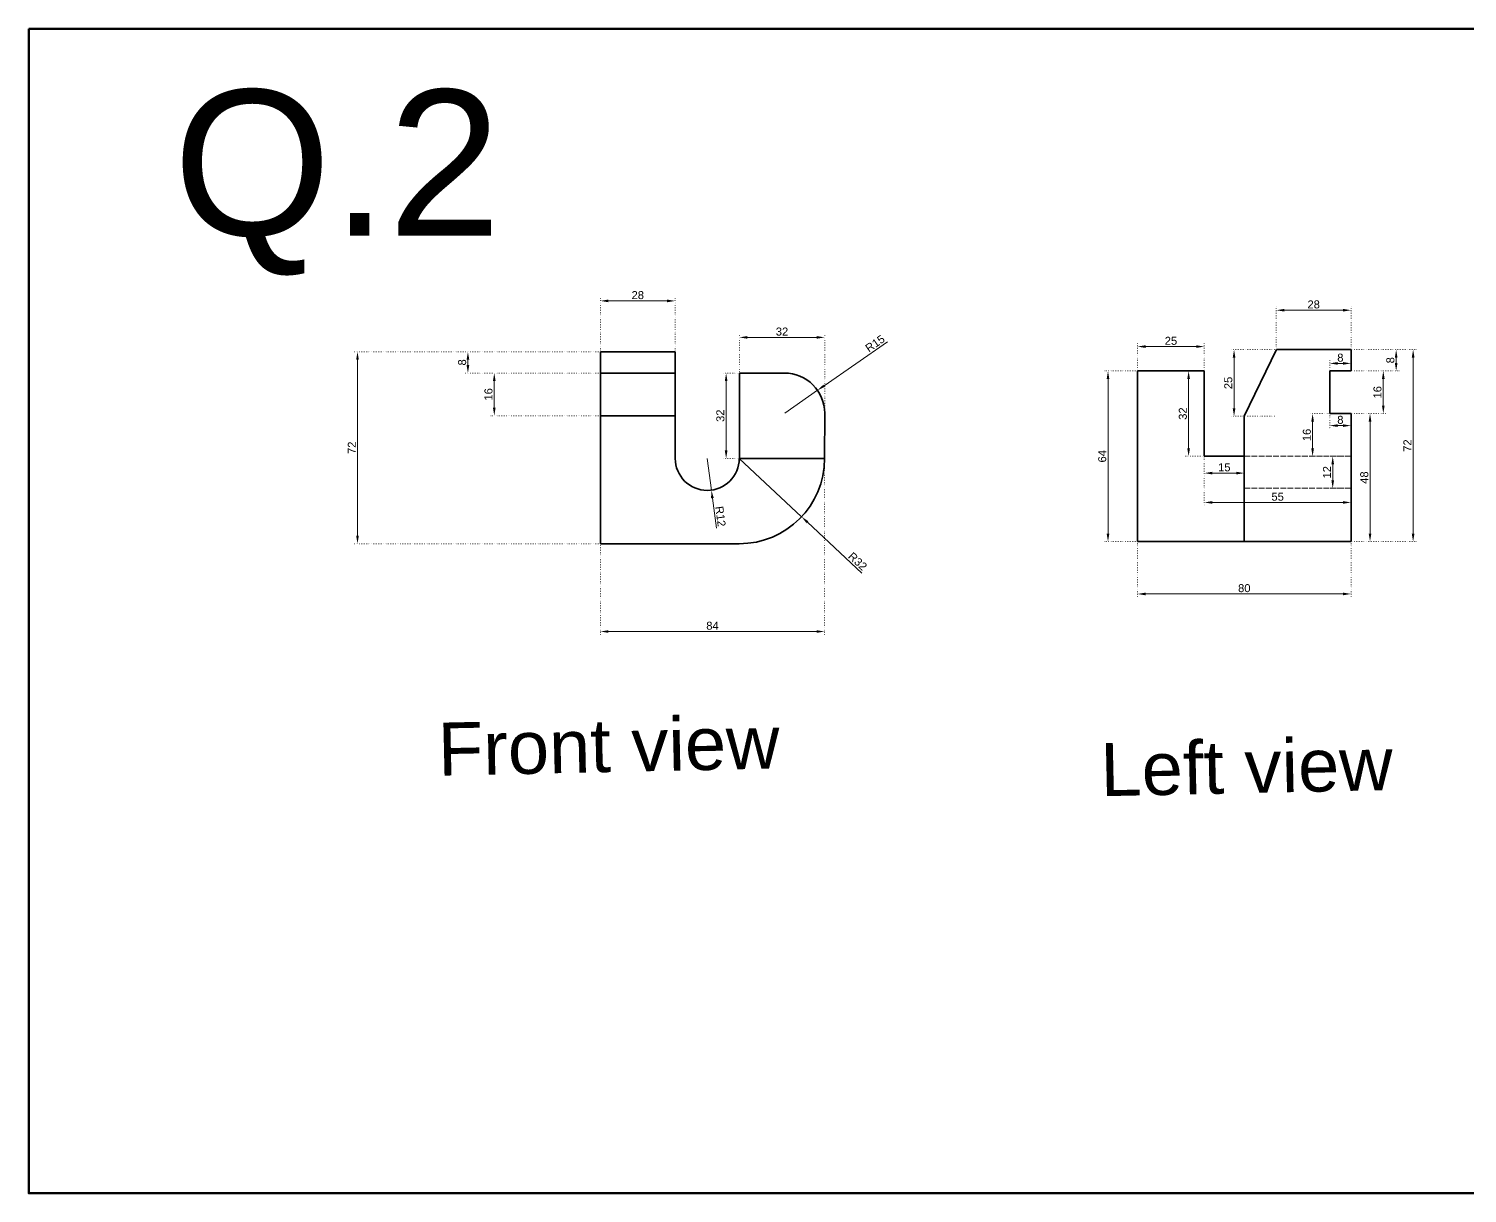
# Model space of a CAD drawing. Header units: millimetres. Extents: x 701 to 4758, y 224 to 1198.
# Drawn here: x 2285 to 2824, y 756 to 1193 of the extents above; entities that cross this region are included whole.
import ezdxf

# ---------------------------------------------------------------- set-up
doc = ezdxf.new("R2010")
doc.units = ezdxf.units.MM
doc.header["$LTSCALE"] = 0.18
doc.linetypes.add('ACAD_ISO02W100', pattern=[15, 12, -3])
doc.linetypes.add('ACAD_ISO07W100', pattern=[3, 0, -3])
doc.layers.get('0').update_dxf_attribs({"lineweight": 35})
for name, color, linetype, lineweight in [('Box', 7, 'Continuous', 211), ('Hidden objects', 7, 'ACAD_ISO02W100', 15), ('Midpoint lines', 130, 'ACAD_ISO02W100', 20)]:
    doc.layers.add(name, color=color, linetype=linetype, lineweight=lineweight)
doc.styles.get("Standard").update_dxf_attribs({"font": 'arial.ttf'})
doc.dimstyles.new('ISO-25', dxfattribs={"dimtxt": 3, "dimasz": 3, "dimexe": 1.25, "dimexo": 0.625, "dimtad": 1, "dimtxsty": 'Standard', "dimcen": 2.5, "dimclrd": 3, "dimclre": 2, "dimadec": 0, "dimazin": 0, "dimtfac": 1, "dimtmove": 0, "dimatfit": 3, "dimfxl": 1, "dimlwd": 20, "dimlwe": 20, "dimarcsym": 0})

# ---------------------------------------------------------------- blocks, each defined once
blk = doc.blocks.new('*D30')
at = {"color": 2, "linetype": 'ACAD_ISO07W100', "lineweight": 20, "transparency": 16777216}
for p, q in [((2498.32, 1071.41), (2406.64, 1071.41)), ((2498.32, 999.41), (2406.64, 999.41))]:
    blk.add_line(p, q, dxfattribs=at)
at = {"color": 3, "linetype": 'Continuous', "lineweight": 20, "transparency": 16777216}
blk.add_line((2407.89, 1068.41), (2407.89, 1002.41), dxfattribs=at)
at = {"color": 3, "lineweight": 20, "transparency": 16777216}
for points in [[(2407.39, 1068.41), (2408.39, 1068.41), (2407.89, 1071.41)], [(2407.39, 1002.41), (2408.39, 1002.41), (2407.89, 999.41)]]:
    blk.add_solid(points, dxfattribs=at)
at = {"layer": 'Defpoints', "color": 0, "lineweight": 20, "transparency": 16777216}
for p in [(2498.94, 1071.41), (2407.89, 999.41), (2498.94, 999.41)]:
    blk.add_point(p, dxfattribs=at)
at = {"color": 0, "transparency": 16777216, "insert": (2405.76, 1035.41), "char_height": 3, "attachment_point": 5, "rotation": 90}
blk.add_mtext('72', dxfattribs=at)
blk = doc.blocks.new('*D31')
at = {"color": 2, "linetype": 'ACAD_ISO07W100', "lineweight": 20, "transparency": 16777216}
for p, q in [((2498.32, 1071.41), (2448.03, 1071.41)), ((2498.32, 1063.41), (2448.03, 1063.41))]:
    blk.add_line(p, q, dxfattribs=at)
at = {"color": 3, "linetype": 'Continuous', "lineweight": 20, "transparency": 16777216}
blk.add_line((2449.28, 1068.41), (2449.28, 1066.41), dxfattribs=at)
at = {"color": 3, "lineweight": 20, "transparency": 16777216}
for points in [[(2448.78, 1068.41), (2449.78, 1068.41), (2449.28, 1071.41)], [(2448.78, 1066.41), (2449.78, 1066.41), (2449.28, 1063.41)]]:
    blk.add_solid(points, dxfattribs=at)
at = {"layer": 'Defpoints', "color": 0, "lineweight": 20, "transparency": 16777216}
for p in [(2498.94, 1071.41), (2449.28, 1063.41), (2498.94, 1063.41)]:
    blk.add_point(p, dxfattribs=at)
at = {"color": 0, "transparency": 16777216, "insert": (2447.13, 1067.41), "char_height": 3, "attachment_point": 5, "rotation": 90}
blk.add_mtext('8', dxfattribs=at)
blk = doc.blocks.new('*D32')
at = {"color": 2, "linetype": 'ACAD_ISO07W100', "lineweight": 20, "transparency": 16777216}
for p, q in [((2498.32, 1063.41), (2457.9, 1063.41)), ((2498.32, 1047.41), (2457.9, 1047.41))]:
    blk.add_line(p, q, dxfattribs=at)
at = {"color": 3, "linetype": 'Continuous', "lineweight": 20, "transparency": 16777216}
blk.add_line((2459.15, 1060.41), (2459.15, 1050.41), dxfattribs=at)
at = {"color": 3, "lineweight": 20, "transparency": 16777216}
for points in [[(2458.65, 1060.41), (2459.65, 1060.41), (2459.15, 1063.41)], [(2458.65, 1050.41), (2459.65, 1050.41), (2459.15, 1047.41)]]:
    blk.add_solid(points, dxfattribs=at)
at = {"layer": 'Defpoints', "color": 0, "lineweight": 20, "transparency": 16777216}
for p in [(2498.94, 1063.41), (2459.15, 1047.41), (2498.94, 1047.41)]:
    blk.add_point(p, dxfattribs=at)
at = {"color": 0, "transparency": 16777216, "insert": (2456.99, 1055.41), "char_height": 3, "attachment_point": 5, "rotation": 90}
blk.add_mtext('16', dxfattribs=at)
blk = doc.blocks.new('*D33')
at = {"color": 2, "linetype": 'ACAD_ISO07W100', "lineweight": 20, "transparency": 16777216}
for p, q in [((2498.94, 1030.78), (2498.94, 965.25)), ((2582.94, 1030.78), (2582.94, 965.25))]:
    blk.add_line(p, q, dxfattribs=at)
at = {"color": 3, "linetype": 'Continuous', "lineweight": 20, "transparency": 16777216}
blk.add_line((2579.94, 966.5), (2501.94, 966.5), dxfattribs=at)
at = {"color": 3, "lineweight": 20, "transparency": 16777216}
for points in [[(2501.94, 967), (2501.94, 966), (2498.94, 966.5)], [(2579.94, 967), (2579.94, 966), (2582.94, 966.5)]]:
    blk.add_solid(points, dxfattribs=at)
at = {"layer": 'Defpoints', "color": 0, "lineweight": 20, "transparency": 16777216}
for p in [(2498.94, 1031.41), (2582.94, 1031.41), (2498.94, 966.5)]:
    blk.add_point(p, dxfattribs=at)
at = {"color": 0, "transparency": 16777216, "insert": (2540.94, 968.66), "char_height": 3, "attachment_point": 5}
blk.add_mtext('84', dxfattribs=at)
blk = doc.blocks.new('*D34')
at = {"color": 2, "linetype": 'ACAD_ISO07W100', "lineweight": 20, "transparency": 16777216}
for p, q in [((2498.94, 1072.03), (2498.94, 1091.72)), ((2526.94, 1072.03), (2526.94, 1091.72))]:
    blk.add_line(p, q, dxfattribs=at)
at = {"color": 3, "linetype": 'Continuous', "lineweight": 20, "transparency": 16777216}
blk.add_line((2501.94, 1090.47), (2523.94, 1090.47), dxfattribs=at)
at = {"color": 3, "lineweight": 20, "transparency": 16777216}
for points in [[(2501.94, 1090.97), (2501.94, 1089.97), (2498.94, 1090.47)], [(2523.94, 1090.97), (2523.94, 1089.97), (2526.94, 1090.47)]]:
    blk.add_solid(points, dxfattribs=at)
at = {"layer": 'Defpoints', "color": 0, "lineweight": 20, "transparency": 16777216}
for p in [(2526.94, 1090.47), (2498.94, 1071.41), (2526.94, 1071.41)]:
    blk.add_point(p, dxfattribs=at)
at = {"color": 0, "transparency": 16777216, "insert": (2512.94, 1092.62), "char_height": 3, "attachment_point": 5}
blk.add_mtext('28', dxfattribs=at)
blk = doc.blocks.new('*D58')
at = {"color": 2, "linetype": 'ACAD_ISO07W100', "lineweight": 20, "transparency": 16777216}
for p, q in [((2752.25, 1072.83), (2752.25, 1088.23)), ((2780.25, 1072.83), (2780.25, 1088.23))]:
    blk.add_line(p, q, dxfattribs=at)
at = {"color": 3, "linetype": 'Continuous', "lineweight": 20, "transparency": 16777216}
blk.add_line((2755.25, 1086.98), (2777.25, 1086.98), dxfattribs=at)
at = {"color": 3, "lineweight": 20, "transparency": 16777216}
for points in [[(2755.25, 1087.48), (2755.25, 1086.48), (2752.25, 1086.98)], [(2777.25, 1087.48), (2777.25, 1086.48), (2780.25, 1086.98)]]:
    blk.add_solid(points, dxfattribs=at)
at = {"layer": 'Defpoints', "color": 0, "lineweight": 20, "transparency": 16777216}
for p in [(2780.25, 1086.98), (2752.25, 1072.21), (2780.25, 1072.21)]:
    blk.add_point(p, dxfattribs=at)
at = {"color": 0, "transparency": 16777216, "insert": (2766.25, 1089.13), "char_height": 3, "attachment_point": 5}
blk.add_mtext('28', dxfattribs=at)
blk = doc.blocks.new('*D59')
at = {"color": 2, "linetype": 'ACAD_ISO07W100', "lineweight": 20, "transparency": 16777216}
for p, q in [((2780.88, 1072.21), (2798.41, 1072.21)), ((2780.88, 1064.21), (2798.41, 1064.21))]:
    blk.add_line(p, q, dxfattribs=at)
at = {"color": 3, "linetype": 'Continuous', "lineweight": 20, "transparency": 16777216}
blk.add_line((2797.16, 1069.21), (2797.16, 1067.21), dxfattribs=at)
at = {"color": 3, "lineweight": 20, "transparency": 16777216}
for points in [[(2796.66, 1069.21), (2797.66, 1069.21), (2797.16, 1072.21)], [(2796.66, 1067.21), (2797.66, 1067.21), (2797.16, 1064.21)]]:
    blk.add_solid(points, dxfattribs=at)
at = {"layer": 'Defpoints', "color": 0, "lineweight": 20, "transparency": 16777216}
for p in [(2780.25, 1072.21), (2780.25, 1064.21), (2797.16, 1064.21)]:
    blk.add_point(p, dxfattribs=at)
at = {"color": 0, "transparency": 16777216, "insert": (2795, 1068.21), "char_height": 3, "attachment_point": 5, "rotation": 90}
blk.add_mtext('8', dxfattribs=at)
blk = doc.blocks.new('*D60')
at = {"color": 2, "linetype": 'ACAD_ISO07W100', "lineweight": 20, "transparency": 16777216}
for p, q in [((2780.88, 1064.21), (2793.59, 1064.21)), ((2780.88, 1048.21), (2793.59, 1048.21))]:
    blk.add_line(p, q, dxfattribs=at)
at = {"color": 3, "linetype": 'Continuous', "lineweight": 20, "transparency": 16777216}
blk.add_line((2792.34, 1061.21), (2792.34, 1051.21), dxfattribs=at)
at = {"color": 3, "lineweight": 20, "transparency": 16777216}
for points in [[(2791.84, 1061.21), (2792.84, 1061.21), (2792.34, 1064.21)], [(2791.84, 1051.21), (2792.84, 1051.21), (2792.34, 1048.21)]]:
    blk.add_solid(points, dxfattribs=at)
at = {"layer": 'Defpoints', "color": 0, "lineweight": 20, "transparency": 16777216}
for p in [(2780.25, 1064.21), (2780.25, 1048.21), (2792.34, 1048.21)]:
    blk.add_point(p, dxfattribs=at)
at = {"color": 0, "transparency": 16777216, "insert": (2790.18, 1056.21), "char_height": 3, "attachment_point": 5, "rotation": 90}
blk.add_mtext('16', dxfattribs=at)
blk = doc.blocks.new('*D61')
at = {"color": 2, "linetype": 'ACAD_ISO07W100', "lineweight": 20, "transparency": 16777216}
for p, q in [((2780.88, 1048.21), (2788.62, 1048.21)), ((2780.88, 1000.21), (2788.62, 1000.21))]:
    blk.add_line(p, q, dxfattribs=at)
at = {"color": 3, "linetype": 'Continuous', "lineweight": 20, "transparency": 16777216}
blk.add_line((2787.37, 1045.21), (2787.37, 1003.21), dxfattribs=at)
at = {"color": 3, "lineweight": 20, "transparency": 16777216}
for points in [[(2786.87, 1045.21), (2787.87, 1045.21), (2787.37, 1048.21)], [(2786.87, 1003.21), (2787.87, 1003.21), (2787.37, 1000.21)]]:
    blk.add_solid(points, dxfattribs=at)
at = {"layer": 'Defpoints', "color": 0, "lineweight": 20, "transparency": 16777216}
for p in [(2780.25, 1048.21), (2780.25, 1000.21), (2787.37, 1000.21)]:
    blk.add_point(p, dxfattribs=at)
at = {"color": 0, "transparency": 16777216, "insert": (2785.21, 1024.21), "char_height": 3, "attachment_point": 5, "rotation": 90}
blk.add_mtext('48', dxfattribs=at)
blk = doc.blocks.new('*D62')
at = {"color": 2, "linetype": 'ACAD_ISO07W100', "lineweight": 20, "transparency": 16777216}
for p, q in [((2780.88, 1072.21), (2804.77, 1072.21)), ((2780.88, 1000.21), (2804.77, 1000.21))]:
    blk.add_line(p, q, dxfattribs=at)
at = {"color": 3, "linetype": 'Continuous', "lineweight": 20, "transparency": 16777216}
blk.add_line((2803.52, 1069.21), (2803.52, 1003.21), dxfattribs=at)
at = {"color": 3, "lineweight": 20, "transparency": 16777216}
for points in [[(2803.02, 1069.21), (2804.02, 1069.21), (2803.52, 1072.21)], [(2803.02, 1003.21), (2804.02, 1003.21), (2803.52, 1000.21)]]:
    blk.add_solid(points, dxfattribs=at)
at = {"layer": 'Defpoints', "color": 0, "lineweight": 20, "transparency": 16777216}
for p in [(2780.25, 1072.21), (2780.25, 1000.21), (2803.52, 1000.21)]:
    blk.add_point(p, dxfattribs=at)
at = {"color": 0, "transparency": 16777216, "insert": (2801.39, 1036.21), "char_height": 3, "attachment_point": 5, "rotation": 90}
blk.add_mtext('72', dxfattribs=at)
blk = doc.blocks.new('*D63')
at = {"color": 2, "linetype": 'ACAD_ISO07W100', "lineweight": 20, "transparency": 16777216}
for p, q in [((2700.25, 999.58), (2700.25, 979.33)), ((2780.25, 999.58), (2780.25, 979.33))]:
    blk.add_line(p, q, dxfattribs=at)
at = {"color": 3, "linetype": 'Continuous', "lineweight": 20, "transparency": 16777216}
blk.add_line((2777.25, 980.58), (2703.25, 980.58), dxfattribs=at)
at = {"color": 3, "lineweight": 20, "transparency": 16777216}
for points in [[(2703.25, 981.08), (2703.25, 980.08), (2700.25, 980.58)], [(2777.25, 981.08), (2777.25, 980.08), (2780.25, 980.58)]]:
    blk.add_solid(points, dxfattribs=at)
at = {"layer": 'Defpoints', "color": 0, "lineweight": 20, "transparency": 16777216}
for p in [(2700.25, 1000.21), (2780.25, 1000.21), (2700.25, 980.58)]:
    blk.add_point(p, dxfattribs=at)
at = {"color": 0, "transparency": 16777216, "insert": (2740.25, 982.74), "char_height": 3, "attachment_point": 5}
blk.add_mtext('80', dxfattribs=at)
blk = doc.blocks.new('*D64')
at = {"color": 2, "linetype": 'ACAD_ISO07W100', "lineweight": 20, "transparency": 16777216}
for p, q in [((2700.25, 1064.83), (2700.25, 1074.59)), ((2725.25, 1064.83), (2725.25, 1074.59))]:
    blk.add_line(p, q, dxfattribs=at)
at = {"color": 3, "linetype": 'Continuous', "lineweight": 20, "transparency": 16777216}
blk.add_line((2703.25, 1073.34), (2722.25, 1073.34), dxfattribs=at)
at = {"color": 3, "lineweight": 20, "transparency": 16777216}
for points in [[(2703.25, 1073.84), (2703.25, 1072.84), (2700.25, 1073.34)], [(2722.25, 1073.84), (2722.25, 1072.84), (2725.25, 1073.34)]]:
    blk.add_solid(points, dxfattribs=at)
at = {"layer": 'Defpoints', "color": 0, "lineweight": 20, "transparency": 16777216}
for p in [(2725.25, 1073.34), (2700.25, 1064.21), (2725.25, 1064.21)]:
    blk.add_point(p, dxfattribs=at)
at = {"color": 0, "transparency": 16777216, "insert": (2712.75, 1075.49), "char_height": 3, "attachment_point": 5}
blk.add_mtext('25', dxfattribs=at)
blk = doc.blocks.new('*D65')
at = {"color": 2, "linetype": 'ACAD_ISO07W100', "lineweight": 20, "transparency": 16777216}
for p, q in [((2724.63, 1064.21), (2718.13, 1064.21)), ((2724.63, 1032.21), (2718.13, 1032.21))]:
    blk.add_line(p, q, dxfattribs=at)
at = {"color": 3, "linetype": 'Continuous', "lineweight": 20, "transparency": 16777216}
blk.add_line((2719.38, 1061.21), (2719.38, 1035.21), dxfattribs=at)
at = {"color": 3, "lineweight": 20, "transparency": 16777216}
for points in [[(2718.88, 1061.21), (2719.88, 1061.21), (2719.38, 1064.21)], [(2718.88, 1035.21), (2719.88, 1035.21), (2719.38, 1032.21)]]:
    blk.add_solid(points, dxfattribs=at)
at = {"layer": 'Defpoints', "color": 0, "lineweight": 20, "transparency": 16777216}
for p in [(2725.25, 1064.21), (2719.38, 1032.21), (2725.25, 1032.21)]:
    blk.add_point(p, dxfattribs=at)
at = {"color": 0, "transparency": 16777216, "insert": (2717.22, 1048.21), "char_height": 3, "attachment_point": 5, "rotation": 90}
blk.add_mtext('32', dxfattribs=at)
blk = doc.blocks.new('*D79')
at = {"layer": 'Box', "color": 2, "linetype": 'ACAD_ISO07W100', "lineweight": 20, "transparency": 16777216}
for p, q in [((2725.25, 1031.58), (2725.25, 1024.64)), ((2740.25, 1031.58), (2740.25, 1024.64))]:
    blk.add_line(p, q, dxfattribs=at)
at = {"layer": 'Box', "color": 3, "linetype": 'Continuous', "lineweight": 20, "transparency": 16777216}
blk.add_line((2728.25, 1025.89), (2737.25, 1025.89), dxfattribs=at)
at = {"layer": 'Box', "color": 3, "lineweight": 20, "transparency": 16777216}
for points in [[(2728.25, 1026.39), (2728.25, 1025.39), (2725.25, 1025.89)], [(2737.25, 1026.39), (2737.25, 1025.39), (2740.25, 1025.89)]]:
    blk.add_solid(points, dxfattribs=at)
at = {"layer": 'Defpoints', "color": 0, "lineweight": 20, "transparency": 16777216}
for p in [(2725.25, 1032.21), (2740.25, 1032.21), (2740.25, 1025.89)]:
    blk.add_point(p, dxfattribs=at)
at = {"layer": 'Box', "color": 0, "lineweight": 50, "transparency": 16777216, "insert": (2732.75, 1028.05), "char_height": 3, "attachment_point": 5}
blk.add_mtext('15', dxfattribs=at)
blk = doc.blocks.new('*D82')
at = {"layer": 'Defpoints', "color": 0, "lineweight": 20, "transparency": 16777216}
for p in [(2780.25, 1032.21), (2773.39, 1020.21), (2780.25, 1020.21)]:
    blk.add_point(p, dxfattribs=at)
at = {"layer": 'Hidden objects', "color": 2, "linetype": 'ACAD_ISO07W100', "lineweight": 20, "transparency": 16777216}
for p, q in [((2779.63, 1032.21), (2772.14, 1032.21)), ((2779.63, 1020.21), (2772.14, 1020.21))]:
    blk.add_line(p, q, dxfattribs=at)
at = {"layer": 'Hidden objects', "color": 3, "linetype": 'Continuous', "lineweight": 20, "transparency": 16777216}
blk.add_line((2773.39, 1029.21), (2773.39, 1023.21), dxfattribs=at)
at = {"layer": 'Hidden objects', "color": 3, "lineweight": 20, "transparency": 16777216}
for points in [[(2772.89, 1029.21), (2773.89, 1029.21), (2773.39, 1032.21)], [(2772.89, 1023.21), (2773.89, 1023.21), (2773.39, 1020.21)]]:
    blk.add_solid(points, dxfattribs=at)
at = {"layer": 'Hidden objects', "color": 0, "lineweight": 20, "transparency": 16777216, "insert": (2771.25, 1026.21), "char_height": 3, "attachment_point": 5, "rotation": 90}
blk.add_mtext('12', dxfattribs=at)
blk = doc.blocks.new('*D85')
at = {"layer": 'Defpoints', "color": 0, "lineweight": 20, "transparency": 16777216}
for p in [(2772.25, 1048.21), (2780.25, 1048.21), (2780.25, 1043.7)]:
    blk.add_point(p, dxfattribs=at)
at = {"layer": 'Hidden objects', "color": 2, "linetype": 'ACAD_ISO07W100', "lineweight": 20, "transparency": 16777216}
for p, q in [((2772.25, 1047.58), (2772.25, 1042.45)), ((2780.25, 1047.58), (2780.25, 1042.45))]:
    blk.add_line(p, q, dxfattribs=at)
at = {"layer": 'Hidden objects', "color": 3, "linetype": 'Continuous', "lineweight": 20, "transparency": 16777216}
blk.add_line((2775.25, 1043.7), (2777.25, 1043.7), dxfattribs=at)
at = {"layer": 'Hidden objects', "color": 3, "lineweight": 20, "transparency": 16777216}
for points in [[(2775.25, 1044.2), (2775.25, 1043.2), (2772.25, 1043.7)], [(2777.25, 1044.2), (2777.25, 1043.2), (2780.25, 1043.7)]]:
    blk.add_solid(points, dxfattribs=at)
at = {"layer": 'Hidden objects', "color": 0, "lineweight": 20, "transparency": 16777216, "insert": (2776.25, 1045.85), "char_height": 3, "attachment_point": 5}
blk.add_mtext('8', dxfattribs=at)
blk = doc.blocks.new('*D86')
at = {"layer": 'Defpoints', "color": 0, "lineweight": 20, "transparency": 16777216}
for p in [(2772.25, 1067.03), (2772.25, 1064.21), (2780.25, 1064.21)]:
    blk.add_point(p, dxfattribs=at)
at = {"layer": 'Hidden objects', "color": 2, "linetype": 'ACAD_ISO07W100', "lineweight": 20, "transparency": 16777216}
for p, q in [((2772.25, 1064.83), (2772.25, 1068.28)), ((2780.25, 1064.83), (2780.25, 1068.28))]:
    blk.add_line(p, q, dxfattribs=at)
at = {"layer": 'Hidden objects', "color": 3, "linetype": 'Continuous', "lineweight": 20, "transparency": 16777216}
blk.add_line((2777.25, 1067.03), (2775.25, 1067.03), dxfattribs=at)
at = {"layer": 'Hidden objects', "color": 3, "lineweight": 20, "transparency": 16777216}
for points in [[(2775.25, 1067.53), (2775.25, 1066.53), (2772.25, 1067.03)], [(2777.25, 1067.53), (2777.25, 1066.53), (2780.25, 1067.03)]]:
    blk.add_solid(points, dxfattribs=at)
at = {"layer": 'Hidden objects', "color": 0, "lineweight": 20, "transparency": 16777216, "insert": (2776.25, 1069.18), "char_height": 3, "attachment_point": 5}
blk.add_mtext('8', dxfattribs=at)
blk = doc.blocks.new('*D87')
at = {"layer": 'Defpoints', "color": 0, "lineweight": 20, "transparency": 16777216}
for p in [(2772.25, 1048.21), (2765.85, 1032.21), (2772.14, 1032.21)]:
    blk.add_point(p, dxfattribs=at)
at = {"layer": 'Hidden objects', "color": 2, "linetype": 'ACAD_ISO07W100', "lineweight": 20, "transparency": 16777216}
for p, q in [((2771.63, 1048.21), (2764.6, 1048.21)), ((2771.51, 1032.21), (2764.6, 1032.21))]:
    blk.add_line(p, q, dxfattribs=at)
at = {"layer": 'Hidden objects', "color": 3, "linetype": 'Continuous', "lineweight": 20, "transparency": 16777216}
blk.add_line((2765.85, 1045.21), (2765.85, 1035.21), dxfattribs=at)
at = {"layer": 'Hidden objects', "color": 3, "lineweight": 20, "transparency": 16777216}
for points in [[(2765.35, 1045.21), (2766.35, 1045.21), (2765.85, 1048.21)], [(2765.35, 1035.21), (2766.35, 1035.21), (2765.85, 1032.21)]]:
    blk.add_solid(points, dxfattribs=at)
at = {"layer": 'Hidden objects', "color": 0, "lineweight": 20, "transparency": 16777216, "insert": (2763.69, 1040.21), "char_height": 3, "attachment_point": 5, "rotation": 90}
blk.add_mtext('16', dxfattribs=at)
blk = doc.blocks.new('*D90')
at = {"layer": 'Defpoints', "color": 0, "lineweight": 20, "transparency": 16777216}
for p in [(2700.25, 1064.21), (2689.17, 1000.21), (2700.25, 1000.21)]:
    blk.add_point(p, dxfattribs=at)
at = {"layer": 'Hidden objects', "color": 2, "linetype": 'ACAD_ISO07W100', "lineweight": 20, "transparency": 16777216}
for p, q in [((2699.63, 1064.21), (2687.92, 1064.21)), ((2699.63, 1000.21), (2687.92, 1000.21))]:
    blk.add_line(p, q, dxfattribs=at)
at = {"layer": 'Hidden objects', "color": 3, "linetype": 'Continuous', "lineweight": 20, "transparency": 16777216}
blk.add_line((2689.17, 1061.21), (2689.17, 1003.21), dxfattribs=at)
at = {"layer": 'Hidden objects', "color": 3, "lineweight": 20, "transparency": 16777216}
for points in [[(2688.67, 1061.21), (2689.67, 1061.21), (2689.17, 1064.21)], [(2688.67, 1003.21), (2689.67, 1003.21), (2689.17, 1000.21)]]:
    blk.add_solid(points, dxfattribs=at)
at = {"layer": 'Hidden objects', "color": 0, "lineweight": 20, "transparency": 16777216, "insert": (2687.02, 1032.21), "char_height": 3, "attachment_point": 5, "rotation": 90}
blk.add_mtext('64', dxfattribs=at)
blk = doc.blocks.new('*D91')
at = {"color": 2, "linetype": 'ACAD_ISO07W100', "lineweight": 20, "transparency": 16777216}
for p, q in [((2550.37, 1063.41), (2544.8, 1063.41)), ((2550.37, 1031.41), (2544.8, 1031.41))]:
    blk.add_line(p, q, dxfattribs=at)
at = {"color": 3, "linetype": 'Continuous', "lineweight": 20, "transparency": 16777216}
blk.add_line((2546.05, 1060.41), (2546.05, 1034.41), dxfattribs=at)
at = {"color": 3, "lineweight": 20, "transparency": 16777216}
for points in [[(2545.55, 1060.41), (2546.55, 1060.41), (2546.05, 1063.41)], [(2545.55, 1034.41), (2546.55, 1034.41), (2546.05, 1031.41)]]:
    blk.add_solid(points, dxfattribs=at)
at = {"layer": 'Defpoints', "color": 0, "lineweight": 20, "transparency": 16777216}
for p in [(2551, 1063.41), (2546.05, 1031.41), (2551, 1031.41)]:
    blk.add_point(p, dxfattribs=at)
at = {"color": 0, "lineweight": 20, "transparency": 16777216, "insert": (2543.9, 1047.41), "char_height": 3, "attachment_point": 5, "rotation": 90}
blk.add_mtext('32', dxfattribs=at)
blk = doc.blocks.new('*D92')
at = {"color": 2, "linetype": 'ACAD_ISO07W100', "lineweight": 20, "transparency": 16777216}
for p, q in [((2551, 1032.03), (2551, 1078.04)), ((2583, 1032.03), (2583, 1078.04))]:
    blk.add_line(p, q, dxfattribs=at)
at = {"color": 3, "linetype": 'Continuous', "lineweight": 20, "transparency": 16777216}
blk.add_line((2554, 1076.79), (2580, 1076.79), dxfattribs=at)
at = {"color": 3, "lineweight": 20, "transparency": 16777216}
for points in [[(2554, 1077.29), (2554, 1076.29), (2551, 1076.79)], [(2580, 1077.29), (2580, 1076.29), (2583, 1076.79)]]:
    blk.add_solid(points, dxfattribs=at)
at = {"layer": 'Defpoints', "color": 0, "lineweight": 20, "transparency": 16777216}
for p in [(2583, 1076.79), (2551, 1031.41), (2583, 1031.41)]:
    blk.add_point(p, dxfattribs=at)
at = {"color": 0, "lineweight": 20, "transparency": 16777216, "insert": (2567, 1078.95), "char_height": 3, "attachment_point": 5}
blk.add_mtext('32', dxfattribs=at)
blk = doc.blocks.new('*D93')
at = {"color": 3, "linetype": 'Continuous', "lineweight": 20, "transparency": 16777216}
for p, q in [((2606.55, 1075.13), (2582.78, 1058.66)), ((2567.99, 1048.41), (2580.32, 1056.95))]:
    blk.add_line(p, q, dxfattribs=at)
at = {"color": 3, "lineweight": 20, "transparency": 16777216}
blk.add_solid([(2582.5, 1059.07), (2583.07, 1058.25), (2580.32, 1056.95)], dxfattribs=at)
at = {"layer": 'Defpoints', "color": 0, "lineweight": 20, "transparency": 16777216}
for p in [(2580.32, 1056.95), (2567.99, 1048.41)]:
    blk.add_point(p, dxfattribs=at)
at = {"color": 0, "lineweight": 20, "transparency": 16777216, "insert": (2601.85, 1074.5), "char_height": 3, "attachment_point": 5, "rotation": 34.7134}
blk.add_mtext('R15', dxfattribs=at)
blk = doc.blocks.new('*D94')
at = {"color": 3, "linetype": 'Continuous', "lineweight": 20, "transparency": 16777216}
for p, q in [((2538.97, 1031.41), (2540.52, 1019.51)), ((2542.38, 1005.24), (2540.91, 1016.53))]:
    blk.add_line(p, q, dxfattribs=at)
at = {"color": 3, "lineweight": 20, "transparency": 16777216}
blk.add_solid([(2541.41, 1016.6), (2540.41, 1016.47), (2540.52, 1019.51)], dxfattribs=at)
at = {"layer": 'Defpoints', "color": 0, "lineweight": 20, "transparency": 16777216}
for p in [(2538.97, 1031.41), (2540.52, 1019.51)]:
    blk.add_point(p, dxfattribs=at)
at = {"color": 0, "lineweight": 20, "transparency": 16777216, "insert": (2543.95, 1009.68), "char_height": 3, "attachment_point": 5, "rotation": 277.4324}
blk.add_mtext('R12', dxfattribs=at)
blk = doc.blocks.new('*D95')
at = {"color": 3, "linetype": 'Continuous', "lineweight": 20, "transparency": 16777216}
for p, q in [((2550.97, 1031.41), (2574.33, 1009.53)), ((2596.93, 988.37), (2576.52, 1007.48))]:
    blk.add_line(p, q, dxfattribs=at)
at = {"color": 3, "lineweight": 20, "transparency": 16777216}
blk.add_solid([(2576.86, 1007.85), (2576.17, 1007.12), (2574.33, 1009.53)], dxfattribs=at)
at = {"layer": 'Defpoints', "color": 0, "lineweight": 20, "transparency": 16777216}
for p in [(2550.97, 1031.41), (2574.33, 1009.53)]:
    blk.add_point(p, dxfattribs=at)
at = {"color": 0, "lineweight": 20, "transparency": 16777216, "insert": (2595.34, 992.81), "char_height": 3, "attachment_point": 5, "rotation": 316.877}
blk.add_mtext('R32', dxfattribs=at)
blk = doc.blocks.new('*D99')
at = {"layer": 'Defpoints', "color": 0, "lineweight": 20, "transparency": 16777216}
for p in [(2752.25, 1072.21), (2736.41, 1047.21), (2752.25, 1047.21)]:
    blk.add_point(p, dxfattribs=at)
at = {"layer": 'Midpoint lines', "color": 2, "linetype": 'ACAD_ISO07W100', "lineweight": 20, "transparency": 16777216}
for p, q in [((2751.63, 1072.21), (2735.16, 1072.21)), ((2751.63, 1047.21), (2735.16, 1047.21))]:
    blk.add_line(p, q, dxfattribs=at)
at = {"layer": 'Midpoint lines', "color": 3, "linetype": 'Continuous', "lineweight": 20, "transparency": 16777216}
blk.add_line((2736.41, 1069.21), (2736.41, 1050.21), dxfattribs=at)
at = {"layer": 'Midpoint lines', "color": 3, "lineweight": 20, "transparency": 16777216}
for points in [[(2735.91, 1069.21), (2736.91, 1069.21), (2736.41, 1072.21)], [(2735.91, 1050.21), (2736.91, 1050.21), (2736.41, 1047.21)]]:
    blk.add_solid(points, dxfattribs=at)
at = {"layer": 'Midpoint lines', "color": 0, "lineweight": 20, "transparency": 16777216, "insert": (2734.26, 1059.71), "char_height": 3, "attachment_point": 5, "rotation": 90}
blk.add_mtext('25', dxfattribs=at)
blk = doc.blocks.new('*D106')
at = {"color": 2, "linetype": 'ACAD_ISO07W100', "lineweight": 20, "transparency": 16777216}
for p, q in [((2725.25, 1031.58), (2725.25, 1013.64)), ((2780.25, 1031.58), (2780.25, 1013.64))]:
    blk.add_line(p, q, dxfattribs=at)
at = {"color": 3, "linetype": 'Continuous', "lineweight": 20, "transparency": 16777216}
blk.add_line((2728.25, 1014.89), (2777.25, 1014.89), dxfattribs=at)
at = {"color": 3, "lineweight": 20, "transparency": 16777216}
for points in [[(2728.25, 1015.39), (2728.25, 1014.39), (2725.25, 1014.89)], [(2777.25, 1015.39), (2777.25, 1014.39), (2780.25, 1014.89)]]:
    blk.add_solid(points, dxfattribs=at)
at = {"layer": 'Defpoints', "color": 0, "lineweight": 20, "transparency": 16777216}
for p in [(2725.25, 1032.21), (2780.25, 1032.21), (2780.25, 1014.89)]:
    blk.add_point(p, dxfattribs=at)
at = {"color": 0, "lineweight": 20, "transparency": 16777216, "insert": (2752.75, 1017.04), "char_height": 3, "attachment_point": 5}
blk.add_mtext('55', dxfattribs=at)

msp = doc.modelspace()

# ---------------------------------------------------------------- linework, layer by layer
for p, q in [((2498.941, 999.409), (2498.941, 1071.409)), ((2498.941, 1071.409), (2526.941, 1071.409)), ((2526.941, 1071.409), (2526.941, 1063.409)), ((2740.253, 1047.206), (2752.253, 1072.206)), ((2780.253, 1072.206), (2752.253, 1072.206)), ((2780.253, 1064.206), (2780.253, 1072.206)), ((2498.941, 1063.409), (2526.941, 1063.409)), ((2526.941, 1063.409), (2498.941, 1063.409)), ((2526.941, 1063.409), (2526.941, 1047.409)), ((2567.986, 1063.409), (2551, 1063.409)), ((2551, 1063.409), (2551, 1031.409)), ((2700.253, 1000.206), (2700.253, 1064.206)), ((2700.253, 1064.206), (2725.253, 1064.206)), ((2725.253, 1064.206), (2725.253, 1032.206)), ((2772.253, 1048.206), (2772.253, 1064.206)), ((2772.253, 1064.206), (2780.253, 1064.206)), ((2526.941, 1047.409), (2498.941, 1047.409)), ((2526.941, 1047.409), (2526.941, 1039.409)), ((2582.97, 1031.409), (2582.986, 1048.395)), ((2740.253, 1032.206), (2740.253, 1047.206)), ((2780.253, 1048.206), (2772.253, 1048.206)), ((2780.253, 1000.206), (2780.253, 1048.206)), ((2526.941, 1039.409), (2526.941, 1031.409)), ((2551, 1031.409), (2582.941, 1031.409)), ((2582.97, 1031.38), (2582.97, 1031.409)), ((2725.253, 1032.206), (2740.253, 1032.206)), ((2740.253, 1032.206), (2740.253, 1000.206)), ((2526.941, 999.409), (2498.941, 999.409)), ((2498.941, 999.409), (2550.941, 999.409)), ((2498.941, 999.409), (2550.97, 999.409)), ((2700.253, 1000.206), (2780.253, 1000.206))]:
    msp.add_line(p, q)
at = {"lineweight": 20}
for p, q in [((2526.97, 1031.409), (2526.941, 1031.409)), ((2551, 1031.409), (2550.97, 1031.409))]:
    msp.add_line(p, q, dxfattribs=at)
for centre, radius, start, end in [((2567.986, 1048.409), 15, 359.94738, 90), ((2538.97, 1031.409), 12, 180, 0), ((2550.97, 1031.409), 32, 270, 359.94738)]:
    msp.add_arc(centre, radius, start, end)
at = {"layer": 'Box', "lineweight": 50}
msp.add_lwpolyline([(2284.694, 1192.514), (3395.251, 1192.514), (3395.251, 755.87), (2284.694, 755.87)], close=True, dxfattribs=at)
at = {"layer": 'Hidden objects', "lineweight": 20}
for p, q in [((2740.253, 1032.206), (2780.253, 1032.206)), ((2740.253, 1020.206), (2780.253, 1020.206))]:
    msp.add_line(p, q, dxfattribs=at)
at = {"layer": 'Midpoint lines'}
msp.add_line((2780.253, 1000.206), (2740.253, 1000.206), dxfattribs=at)

# ---------------------------------------------------------------- texts
at = {"layer": 'Box', "lineweight": 50}
msp.add_text('Q.2', height=54.6257, dxfattribs=at).set_placement((2338.765, 1114.98))
for s, p in [('Front view', (2438.239, 912.418)), ('Left view', (2686.526, 904.724))]:
    msp.add_text(s, height=19.8761, rotation=1.23738, dxfattribs=at).set_placement(p)

# ---------------------------------------------------------------- dimensions: what is measured, and where the dimension line sits
for base, p1, p2, picture, middle in [((2526.941, 1090.468), (2498.941, 1071.409), (2526.941, 1071.409), '*D34', (2512.941, 1092.625)), ((2780.253, 1086.978), (2752.253, 1072.206), (2780.253, 1072.206), '*D58', (2766.253, 1089.135)), ((2725.253, 1073.338), (2700.253, 1064.206), (2725.253, 1064.206), '*D64', (2712.753, 1075.495)), ((2498.941, 966.503), (2582.941, 1031.409), (2498.941, 1031.409), '*D33', (2540.941, 968.66)), ((2700.253, 980.579), (2780.253, 1000.206), (2700.253, 1000.206), '*D63', (2740.253, 982.736))]:
    dim = msp.add_linear_dim(base=base, p1=p1, p2=p2, dimstyle='ISO-25')
    dim.commit()
    dim.dimension.update_dxf_attribs({"geometry": picture, "text_midpoint": middle})
at = {"lineweight": 20}
for base, p1, p2, picture, middle in [((2583, 1076.79), (2551, 1031.409), (2583, 1031.409), '*D92', (2567, 1078.948)), ((2780.253, 1014.887), (2725.253, 1032.206), (2780.253, 1032.206), '*D106', (2752.753, 1017.037))]:
    dim = msp.add_linear_dim(base=base, p1=p1, p2=p2, dimstyle='ISO-25', dxfattribs=at)
    dim.commit()
    dim.dimension.update_dxf_attribs({"geometry": picture, "text_midpoint": middle})
for center, mpoint, picture, middle in [((2567.986, 1048.409), (2580.316, 1056.951), '*D93', (2603.083, 1072.723)), ((2550.97, 1031.409), (2574.327, 1009.535), '*D95', (2593.867, 991.235))]:
    dim = msp.add_radius_dim(center=center, mpoint=mpoint, dimstyle='ISO-25', dxfattribs=at)
    dim.commit()
    dim.dimension.update_dxf_attribs({"geometry": picture, "text_midpoint": middle, "dimtype": 164})
for base, p1, p2, picture, middle in [((2407.89, 999.409), (2498.941, 1071.409), (2498.941, 999.409), '*D30', (2405.759, 1035.409)), ((2449.282, 1063.409), (2498.941, 1071.409), (2498.941, 1063.409), '*D31', (2447.126, 1067.409)), ((2797.156, 1064.206), (2780.253, 1072.206), (2780.253, 1064.206), '*D59', (2794.999, 1068.206)), ((2803.522, 1000.206), (2780.253, 1072.206), (2780.253, 1000.206), '*D62', (2801.391, 1036.206)), ((2459.151, 1047.409), (2498.941, 1063.409), (2498.941, 1047.409), '*D32', (2456.994, 1055.409)), ((2719.381, 1032.206), (2725.253, 1064.206), (2725.253, 1032.206), '*D65', (2717.223, 1048.206)), ((2792.337, 1048.206), (2780.253, 1064.206), (2780.253, 1048.206), '*D60', (2790.18, 1056.206)), ((2787.365, 1000.206), (2780.253, 1048.206), (2780.253, 1000.206), '*D61', (2785.209, 1024.206))]:
    dim = msp.add_linear_dim(base=base, p1=p1, p2=p2, angle=90, dimstyle='ISO-25')
    dim.commit()
    dim.dimension.update_dxf_attribs({"geometry": picture, "text_midpoint": middle})
dim = msp.add_linear_dim(base=(2546.053, 1031.409), p1=(2551, 1063.409), p2=(2551, 1031.409), angle=90, dimstyle='ISO-25', dxfattribs=at)
dim.commit()
dim.dimension.update_dxf_attribs({"geometry": '*D91', "text_midpoint": (2543.896, 1047.409)})
dim = msp.add_radius_dim(center=(2538.97, 1031.409), mpoint=(2540.522, 1019.51), dimstyle='ISO-25', dxfattribs=at)
dim.commit()
dim.dimension.update_dxf_attribs({"geometry": '*D94', "text_midpoint": (2543.954, 1009.677)})
at = {"layer": 'Box', "lineweight": 50}
dim = msp.add_linear_dim(base=(2740.253, 1025.893), p1=(2725.253, 1032.206), p2=(2740.253, 1032.206), dimstyle='ISO-25', dxfattribs=at)
dim.commit()
dim.dimension.update_dxf_attribs({"geometry": '*D79', "text_midpoint": (2732.753, 1028.049)})
at = {"layer": 'Hidden objects', "lineweight": 20}
for base, p1, p2, picture, middle in [((2772.253, 1067.026), (2780.253, 1064.206), (2772.253, 1064.206), '*D86', (2776.253, 1069.183)), ((2780.253, 1043.698), (2772.253, 1048.206), (2780.253, 1048.206), '*D85', (2776.253, 1045.855))]:
    dim = msp.add_linear_dim(base=base, p1=p1, p2=p2, dimstyle='ISO-25', dxfattribs=at)
    dim.commit()
    dim.dimension.update_dxf_attribs({"geometry": picture, "text_midpoint": middle})
for base, p1, p2, picture, middle in [((2689.173, 1000.206), (2700.253, 1064.206), (2700.253, 1000.206), '*D90', (2687.017, 1032.206)), ((2765.847, 1032.206), (2772.253, 1048.206), (2772.136, 1032.206), '*D87', (2763.691, 1040.206)), ((2773.386, 1020.206), (2780.253, 1032.206), (2780.253, 1020.206), '*D82', (2771.255, 1026.206))]:
    dim = msp.add_linear_dim(base=base, p1=p1, p2=p2, angle=90, dimstyle='ISO-25', dxfattribs=at)
    dim.commit()
    dim.dimension.update_dxf_attribs({"geometry": picture, "text_midpoint": middle})
at = {"layer": 'Midpoint lines', "lineweight": 20}
dim = msp.add_linear_dim(base=(2736.413, 1047.206), p1=(2752.253, 1072.206), p2=(2752.253, 1047.206), angle=90, dimstyle='ISO-25', dxfattribs=at)
dim.commit()
dim.dimension.update_dxf_attribs({"geometry": '*D99', "text_midpoint": (2734.257, 1059.706)})

doc.saveas('drawing.dxf')
